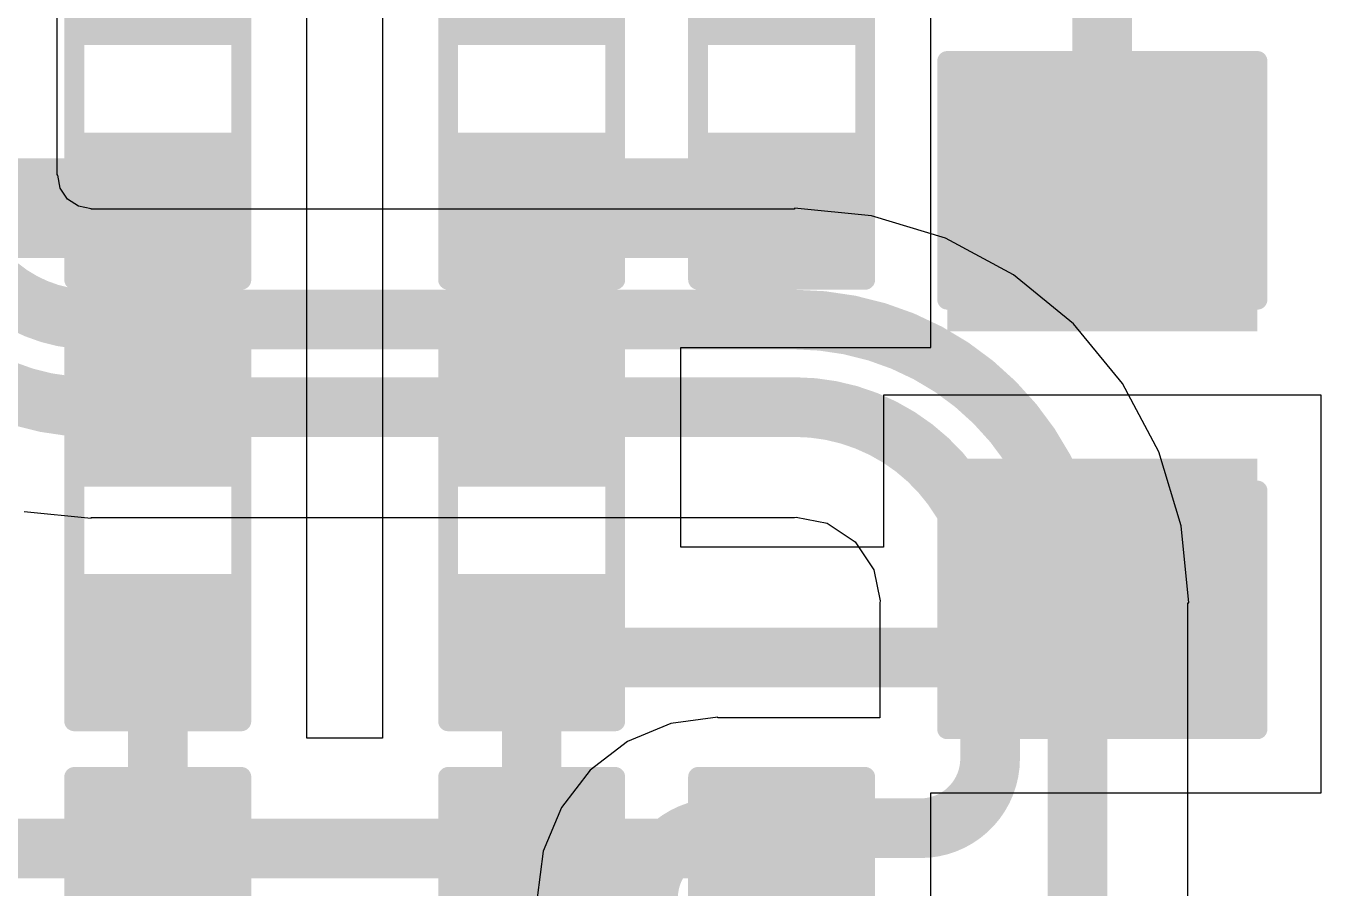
# Model space of a CAD drawing. Header units: inches. Extents: x 0 to 289, y 0 to 168.
# Drawn here: x 120.5 to 128.77, y 62.76 to 68.27 of the extents above; entities that cross this region are included whole.
import ezdxf

# ---------------------------------------------------------------- set-up
doc = ezdxf.new("R2010")
doc.units = ezdxf.units.IN
for name, color, linetype in [('Bottom Layer', 5, 'Continuous'), ('Bottom Overlay', 54, 'Continuous'), ('Bottom Paste', 16, 'Continuous'), ('Bottom Solder', 6, 'Continuous'), ('Top Layer', 1, 'Continuous')]:
    doc.layers.add(name, color=color, linetype=linetype)

# ---------------------------------------------------------------- blocks, each defined once
blk = doc.blocks.new('R___0603_B_3')
at = {"layer": 'Bottom Layer'}
for points in [[(-1.143, -0.4445), (-1.143, 0.4445), (-0.3809999999999999, 0.4445), (-0.3809999999999999, -0.4445)], [(0.3809999999999999, -0.4445), (0.3809999999999999, 0.4445), (1.143, 0.4445), (1.143, -0.4445)]]:
    blk.add_hatch(color=5, dxfattribs=at).paths.add_polyline_path(points)
at = {"layer": 'Bottom Paste'}
for points in [[(-1.143, -0.4445), (-1.143, 0.4445), (-0.3809999999999999, 0.4445), (-0.3809999999999999, -0.4445)], [(0.3809999999999999, -0.4445), (0.3809999999999999, 0.4445), (1.143, 0.4445), (1.143, -0.4445)]]:
    blk.add_hatch(color=16, dxfattribs=at).paths.add_polyline_path(points)
at = {"layer": 'Bottom Solder'}
for points in [[(-1.2446, -0.5460999999999999), (-1.2446, 0.5460999999999999), (-0.2794, 0.5460999999999999), (-0.2794, -0.5460999999999999)], [(0.2794, -0.5460999999999999), (0.2794, 0.5460999999999999), (1.2446, 0.5460999999999999), (1.2446, -0.5460999999999999)]]:
    blk.add_hatch(color=6, dxfattribs=at).paths.add_polyline_path(points)
at = {"layer": 'Bottom Overlay'}
for points in [[(-1.2192, 0.5334, 0.127, 0.127, 0), (-1.2192, -0.5334, 0.127, 0.127, 0)], [(-1.2192, 0.5334, 0.127, 0.127, 0), (1.2192, 0.5334, 0.127, 0.127, 0)], [(1.2192, 0.5334, 0.127, 0.127, 0), (1.2192, -0.5334, 0.127, 0.127, 0)], [(-1.2192, -0.5334, 0.127, 0.127, 0), (1.2192, -0.5334, 0.127, 0.127, 0)]]:
    blk.add_lwpolyline(points, format="xyseb", dxfattribs=at)
for points in [[(-1.25095, 0.5334, 0.0635, 0.0635, 1), (-1.18745, 0.5334, 0.0635, 0.0635, 1)], [(-1.25095, 0.5334, 0.0635, 0.0635, 1), (-1.18745, 0.5334, 0.0635, 0.0635, 1)], [(1.18745, 0.5334, 0.0635, 0.0635, 1), (1.25095, 0.5334, 0.0635, 0.0635, 1)], [(1.18745, 0.5334, 0.0635, 0.0635, 1), (1.25095, 0.5334, 0.0635, 0.0635, 1)], [(-1.25095, -0.5334, 0.0635, 0.0635, 1), (-1.18745, -0.5334, 0.0635, 0.0635, 1)], [(-1.25095, -0.5334, 0.0635, 0.0635, 1), (-1.18745, -0.5334, 0.0635, 0.0635, 1)], [(1.18745, -0.5334, 0.0635, 0.0635, 1), (1.25095, -0.5334, 0.0635, 0.0635, 1)], [(1.18745, -0.5334, 0.0635, 0.0635, 1), (1.25095, -0.5334, 0.0635, 0.0635, 1)]]:
    blk.add_lwpolyline(points, format="xyseb", close=True, dxfattribs=at)
blk = doc.blocks.new('R___0603_B_4')
at = {"layer": 'Bottom Layer'}
for points in [[(-1.143, -0.4445), (-1.143, 0.4445), (-0.3810000000000001, 0.4445), (-0.3809999999999999, -0.4445)], [(0.3810000000000001, -0.4445), (0.3809999999999999, 0.4445), (1.143, 0.4445), (1.143, -0.4445)]]:
    blk.add_hatch(color=5, dxfattribs=at).paths.add_polyline_path(points)
at = {"layer": 'Bottom Paste'}
for points in [[(-1.143, -0.4445), (-1.143, 0.4445), (-0.3810000000000001, 0.4445), (-0.3809999999999999, -0.4445)], [(0.3810000000000001, -0.4445), (0.3809999999999999, 0.4445), (1.143, 0.4445), (1.143, -0.4445)]]:
    blk.add_hatch(color=16, dxfattribs=at).paths.add_polyline_path(points)
at = {"layer": 'Bottom Solder'}
for points in [[(-1.2446, -0.5461), (-1.2446, 0.5460999999999999), (-0.2794, 0.5461), (-0.2793999999999999, -0.5460999999999999)], [(0.2794, -0.5461), (0.2793999999999999, 0.5460999999999999), (1.2446, 0.5461), (1.2446, -0.5460999999999999)]]:
    blk.add_hatch(color=6, dxfattribs=at).paths.add_polyline_path(points)
at = {"layer": 'Bottom Overlay'}
for points in [[(-1.2192, -0.5334, 0.127, 0.127, 0), (-1.2192, 0.5334, 0.127, 0.127, 0)], [(1.2192, 0.5334, 0.127, 0.127, 0), (-1.2192, 0.5334, 0.127, 0.127, 0)], [(1.2192, -0.5334, 0.127, 0.127, 0), (1.2192, 0.5334, 0.127, 0.127, 0)], [(1.2192, -0.5334, 0.127, 0.127, 0), (-1.2192, -0.5334, 0.127, 0.127, 0)]]:
    blk.add_lwpolyline(points, format="xyseb", dxfattribs=at)
for points in [[(-1.25095, 0.5334, 0.0635, 0.0635, 1), (-1.18745, 0.5334, 0.0635, 0.0635, 1)], [(-1.25095, 0.5334, 0.0635, 0.0635, 1), (-1.18745, 0.5334, 0.0635, 0.0635, 1)], [(1.18745, 0.5334, 0.0635, 0.0635, 1), (1.25095, 0.5334, 0.0635, 0.0635, 1)], [(1.18745, 0.5334, 0.0635, 0.0635, 1), (1.25095, 0.5334, 0.0635, 0.0635, 1)], [(-1.25095, -0.5334, 0.0635, 0.0635, 1), (-1.18745, -0.5334, 0.0635, 0.0635, 1)], [(-1.25095, -0.5334, 0.0635, 0.0635, 1), (-1.18745, -0.5334, 0.0635, 0.0635, 1)], [(1.18745, -0.5334, 0.0635, 0.0635, 1), (1.25095, -0.5334, 0.0635, 0.0635, 1)], [(1.18745, -0.5334, 0.0635, 0.0635, 1), (1.25095, -0.5334, 0.0635, 0.0635, 1)]]:
    blk.add_lwpolyline(points, format="xyseb", close=True, dxfattribs=at)
blk = doc.blocks.new('R___0603_B_8')
at = {"layer": 'Bottom Layer'}
for points in [[(-1.143, -0.4445), (-1.143, 0.4445), (-0.3810000000000001, 0.4445), (-0.3809999999999999, -0.4445)], [(0.3810000000000001, -0.4445), (0.3809999999999999, 0.4445), (1.143, 0.4445), (1.143, -0.4445)]]:
    blk.add_hatch(color=5, dxfattribs=at).paths.add_polyline_path(points)
at = {"layer": 'Bottom Paste'}
for points in [[(-1.143, -0.4445), (-1.143, 0.4445), (-0.3810000000000001, 0.4445), (-0.3809999999999999, -0.4445)], [(0.3810000000000001, -0.4445), (0.3809999999999999, 0.4445), (1.143, 0.4445), (1.143, -0.4445)]]:
    blk.add_hatch(color=16, dxfattribs=at).paths.add_polyline_path(points)
at = {"layer": 'Bottom Solder'}
for points in [[(-1.2446, -0.5461), (-1.2446, 0.5460999999999999), (-0.2794, 0.5461), (-0.2793999999999999, -0.5460999999999999)], [(0.2794, -0.5461), (0.2793999999999999, 0.5460999999999999), (1.2446, 0.5461), (1.2446, -0.5460999999999999)]]:
    blk.add_hatch(color=6, dxfattribs=at).paths.add_polyline_path(points)
at = {"layer": 'Bottom Overlay'}
for points in [[(-1.2192, -0.5334, 0.127, 0.127, 0), (-1.2192, 0.5334, 0.127, 0.127, 0)], [(1.2192, 0.5334, 0.127, 0.127, 0), (-1.2192, 0.5334, 0.127, 0.127, 0)], [(1.2192, -0.5334, 0.127, 0.127, 0), (1.2192, 0.5334, 0.127, 0.127, 0)], [(1.2192, -0.5334, 0.127, 0.127, 0), (-1.2192, -0.5334, 0.127, 0.127, 0)]]:
    blk.add_lwpolyline(points, format="xyseb", dxfattribs=at)
for points in [[(-1.25095, 0.5334, 0.0635, 0.0635, 1), (-1.18745, 0.5334, 0.0635, 0.0635, 1)], [(-1.25095, 0.5334, 0.0635, 0.0635, 1), (-1.18745, 0.5334, 0.0635, 0.0635, 1)], [(1.18745, 0.5334, 0.0635, 0.0635, 1), (1.25095, 0.5334, 0.0635, 0.0635, 1)], [(1.18745, 0.5334, 0.0635, 0.0635, 1), (1.25095, 0.5334, 0.0635, 0.0635, 1)], [(-1.25095, -0.5334, 0.0635, 0.0635, 1), (-1.18745, -0.5334, 0.0635, 0.0635, 1)], [(-1.25095, -0.5334, 0.0635, 0.0635, 1), (-1.18745, -0.5334, 0.0635, 0.0635, 1)], [(1.18745, -0.5334, 0.0635, 0.0635, 1), (1.25095, -0.5334, 0.0635, 0.0635, 1)], [(1.18745, -0.5334, 0.0635, 0.0635, 1), (1.25095, -0.5334, 0.0635, 0.0635, 1)]]:
    blk.add_lwpolyline(points, format="xyseb", close=True, dxfattribs=at)
blk = doc.blocks.new('R___0603_B_9')
at = {"layer": 'Bottom Layer'}
for points in [[(-1.143, -0.4445), (-1.143, 0.4445), (-0.3810000000000001, 0.4445), (-0.3809999999999999, -0.4445)], [(0.3810000000000001, -0.4445), (0.3809999999999999, 0.4445), (1.143, 0.4445), (1.143, -0.4445)]]:
    blk.add_hatch(color=5, dxfattribs=at).paths.add_polyline_path(points)
at = {"layer": 'Bottom Paste'}
for points in [[(-1.143, -0.4445), (-1.143, 0.4445), (-0.3810000000000001, 0.4445), (-0.3809999999999999, -0.4445)], [(0.3810000000000001, -0.4445), (0.3809999999999999, 0.4445), (1.143, 0.4445), (1.143, -0.4445)]]:
    blk.add_hatch(color=16, dxfattribs=at).paths.add_polyline_path(points)
at = {"layer": 'Bottom Solder'}
for points in [[(-1.2446, -0.5461), (-1.2446, 0.5460999999999999), (-0.2794, 0.5461), (-0.2793999999999999, -0.5460999999999999)], [(0.2794, -0.5461), (0.2793999999999999, 0.5460999999999999), (1.2446, 0.5461), (1.2446, -0.5460999999999999)]]:
    blk.add_hatch(color=6, dxfattribs=at).paths.add_polyline_path(points)
at = {"layer": 'Bottom Overlay'}
for points in [[(-1.2192, -0.5334, 0.127, 0.127, 0), (-1.2192, 0.5334, 0.127, 0.127, 0)], [(1.2192, 0.5334, 0.127, 0.127, 0), (-1.2192, 0.5334, 0.127, 0.127, 0)], [(1.2192, -0.5334, 0.127, 0.127, 0), (1.2192, 0.5334, 0.127, 0.127, 0)], [(1.2192, -0.5334, 0.127, 0.127, 0), (-1.2192, -0.5334, 0.127, 0.127, 0)]]:
    blk.add_lwpolyline(points, format="xyseb", dxfattribs=at)
for points in [[(-1.25095, 0.5334, 0.0635, 0.0635, 1), (-1.18745, 0.5334, 0.0635, 0.0635, 1)], [(-1.25095, 0.5334, 0.0635, 0.0635, 1), (-1.18745, 0.5334, 0.0635, 0.0635, 1)], [(1.18745, 0.5334, 0.0635, 0.0635, 1), (1.25095, 0.5334, 0.0635, 0.0635, 1)], [(1.18745, 0.5334, 0.0635, 0.0635, 1), (1.25095, 0.5334, 0.0635, 0.0635, 1)], [(-1.25095, -0.5334, 0.0635, 0.0635, 1), (-1.18745, -0.5334, 0.0635, 0.0635, 1)], [(-1.25095, -0.5334, 0.0635, 0.0635, 1), (-1.18745, -0.5334, 0.0635, 0.0635, 1)], [(1.18745, -0.5334, 0.0635, 0.0635, 1), (1.25095, -0.5334, 0.0635, 0.0635, 1)], [(1.18745, -0.5334, 0.0635, 0.0635, 1), (1.25095, -0.5334, 0.0635, 0.0635, 1)]]:
    blk.add_lwpolyline(points, format="xyseb", close=True, dxfattribs=at)
blk = doc.blocks.new('R___0603_B_11')
at = {"layer": 'Bottom Layer'}
for points in [[(-1.143, -0.4445), (-1.143, 0.4445), (-0.3810000000000001, 0.4445), (-0.3809999999999999, -0.4445)], [(0.3810000000000001, -0.4445), (0.3809999999999999, 0.4445), (1.143, 0.4445), (1.143, -0.4445)]]:
    blk.add_hatch(color=5, dxfattribs=at).paths.add_polyline_path(points)
at = {"layer": 'Bottom Paste'}
for points in [[(-1.143, -0.4445), (-1.143, 0.4445), (-0.3810000000000001, 0.4445), (-0.3809999999999999, -0.4445)], [(0.3810000000000001, -0.4445), (0.3809999999999999, 0.4445), (1.143, 0.4445), (1.143, -0.4445)]]:
    blk.add_hatch(color=16, dxfattribs=at).paths.add_polyline_path(points)
at = {"layer": 'Bottom Solder'}
for points in [[(-1.2446, -0.5461), (-1.2446, 0.5460999999999999), (-0.2794, 0.5461), (-0.2793999999999999, -0.5460999999999999)], [(0.2794, -0.5461), (0.2793999999999999, 0.5460999999999999), (1.2446, 0.5461), (1.2446, -0.5460999999999999)]]:
    blk.add_hatch(color=6, dxfattribs=at).paths.add_polyline_path(points)
at = {"layer": 'Bottom Overlay'}
for points in [[(-1.2192, -0.5334, 0.127, 0.127, 0), (-1.2192, 0.5334, 0.127, 0.127, 0)], [(1.2192, 0.5334, 0.127, 0.127, 0), (-1.2192, 0.5334, 0.127, 0.127, 0)], [(1.2192, -0.5334, 0.127, 0.127, 0), (1.2192, 0.5334, 0.127, 0.127, 0)], [(1.2192, -0.5334, 0.127, 0.127, 0), (-1.2192, -0.5334, 0.127, 0.127, 0)]]:
    blk.add_lwpolyline(points, format="xyseb", dxfattribs=at)
for points in [[(-1.25095, 0.5334, 0.0635, 0.0635, 1), (-1.18745, 0.5334, 0.0635, 0.0635, 1)], [(-1.25095, 0.5334, 0.0635, 0.0635, 1), (-1.18745, 0.5334, 0.0635, 0.0635, 1)], [(1.18745, 0.5334, 0.0635, 0.0635, 1), (1.25095, 0.5334, 0.0635, 0.0635, 1)], [(1.18745, 0.5334, 0.0635, 0.0635, 1), (1.25095, 0.5334, 0.0635, 0.0635, 1)], [(-1.25095, -0.5334, 0.0635, 0.0635, 1), (-1.18745, -0.5334, 0.0635, 0.0635, 1)], [(-1.25095, -0.5334, 0.0635, 0.0635, 1), (-1.18745, -0.5334, 0.0635, 0.0635, 1)], [(1.18745, -0.5334, 0.0635, 0.0635, 1), (1.25095, -0.5334, 0.0635, 0.0635, 1)], [(1.18745, -0.5334, 0.0635, 0.0635, 1), (1.25095, -0.5334, 0.0635, 0.0635, 1)]]:
    blk.add_lwpolyline(points, format="xyseb", close=True, dxfattribs=at)
blk = doc.blocks.new('R___0603_B_13')
at = {"layer": 'Bottom Layer'}
for points in [[(-1.143, -0.4445), (-1.143, 0.4445), (-0.3810000000000001, 0.4445), (-0.3809999999999999, -0.4445)], [(0.3810000000000001, -0.4445), (0.3809999999999999, 0.4445), (1.143, 0.4445), (1.143, -0.4445)]]:
    blk.add_hatch(color=5, dxfattribs=at).paths.add_polyline_path(points)
at = {"layer": 'Bottom Paste'}
for points in [[(-1.143, -0.4445), (-1.143, 0.4445), (-0.3810000000000001, 0.4445), (-0.3809999999999999, -0.4445)], [(0.3810000000000001, -0.4445), (0.3809999999999999, 0.4445), (1.143, 0.4445), (1.143, -0.4445)]]:
    blk.add_hatch(color=16, dxfattribs=at).paths.add_polyline_path(points)
at = {"layer": 'Bottom Solder'}
for points in [[(-1.2446, -0.5461), (-1.2446, 0.5460999999999999), (-0.2794, 0.5461), (-0.2793999999999999, -0.5460999999999999)], [(0.2794, -0.5461), (0.2793999999999999, 0.5460999999999999), (1.2446, 0.5461), (1.2446, -0.5460999999999999)]]:
    blk.add_hatch(color=6, dxfattribs=at).paths.add_polyline_path(points)
at = {"layer": 'Bottom Overlay'}
for points in [[(-1.2192, -0.5334, 0.127, 0.127, 0), (-1.2192, 0.5334, 0.127, 0.127, 0)], [(1.2192, 0.5334, 0.127, 0.127, 0), (-1.2192, 0.5334, 0.127, 0.127, 0)], [(1.2192, -0.5334, 0.127, 0.127, 0), (1.2192, 0.5334, 0.127, 0.127, 0)], [(1.2192, -0.5334, 0.127, 0.127, 0), (-1.2192, -0.5334, 0.127, 0.127, 0)]]:
    blk.add_lwpolyline(points, format="xyseb", dxfattribs=at)
for points in [[(-1.25095, 0.5334, 0.0635, 0.0635, 1), (-1.18745, 0.5334, 0.0635, 0.0635, 1)], [(-1.25095, 0.5334, 0.0635, 0.0635, 1), (-1.18745, 0.5334, 0.0635, 0.0635, 1)], [(1.18745, 0.5334, 0.0635, 0.0635, 1), (1.25095, 0.5334, 0.0635, 0.0635, 1)], [(1.18745, 0.5334, 0.0635, 0.0635, 1), (1.25095, 0.5334, 0.0635, 0.0635, 1)], [(-1.25095, -0.5334, 0.0635, 0.0635, 1), (-1.18745, -0.5334, 0.0635, 0.0635, 1)], [(-1.25095, -0.5334, 0.0635, 0.0635, 1), (-1.18745, -0.5334, 0.0635, 0.0635, 1)], [(1.18745, -0.5334, 0.0635, 0.0635, 1), (1.25095, -0.5334, 0.0635, 0.0635, 1)], [(1.18745, -0.5334, 0.0635, 0.0635, 1), (1.25095, -0.5334, 0.0635, 0.0635, 1)]]:
    blk.add_lwpolyline(points, format="xyseb", close=True, dxfattribs=at)
blk = doc.blocks.new('R___0603_B_14')
at = {"layer": 'Bottom Layer'}
for points in [[(-1.143, -0.4445), (-1.143, 0.4445), (-0.3810000000000001, 0.4445), (-0.3809999999999999, -0.4445)], [(0.3810000000000001, -0.4445), (0.3809999999999999, 0.4445), (1.143, 0.4445), (1.143, -0.4445)]]:
    blk.add_hatch(color=5, dxfattribs=at).paths.add_polyline_path(points)
at = {"layer": 'Bottom Paste'}
for points in [[(-1.143, -0.4445), (-1.143, 0.4445), (-0.3810000000000001, 0.4445), (-0.3809999999999999, -0.4445)], [(0.3810000000000001, -0.4445), (0.3809999999999999, 0.4445), (1.143, 0.4445), (1.143, -0.4445)]]:
    blk.add_hatch(color=16, dxfattribs=at).paths.add_polyline_path(points)
at = {"layer": 'Bottom Solder'}
for points in [[(-1.2446, -0.5461), (-1.2446, 0.5460999999999999), (-0.2794, 0.5461), (-0.2793999999999999, -0.5460999999999999)], [(0.2794, -0.5461), (0.2793999999999999, 0.5460999999999999), (1.2446, 0.5461), (1.2446, -0.5460999999999999)]]:
    blk.add_hatch(color=6, dxfattribs=at).paths.add_polyline_path(points)
at = {"layer": 'Bottom Overlay'}
for points in [[(-1.2192, -0.5334, 0.127, 0.127, 0), (-1.2192, 0.5334, 0.127, 0.127, 0)], [(1.2192, 0.5334, 0.127, 0.127, 0), (-1.2192, 0.5334, 0.127, 0.127, 0)], [(1.2192, -0.5334, 0.127, 0.127, 0), (1.2192, 0.5334, 0.127, 0.127, 0)], [(1.2192, -0.5334, 0.127, 0.127, 0), (-1.2192, -0.5334, 0.127, 0.127, 0)]]:
    blk.add_lwpolyline(points, format="xyseb", dxfattribs=at)
for points in [[(-1.25095, 0.5334, 0.0635, 0.0635, 1), (-1.18745, 0.5334, 0.0635, 0.0635, 1)], [(-1.25095, 0.5334, 0.0635, 0.0635, 1), (-1.18745, 0.5334, 0.0635, 0.0635, 1)], [(1.18745, 0.5334, 0.0635, 0.0635, 1), (1.25095, 0.5334, 0.0635, 0.0635, 1)], [(1.18745, 0.5334, 0.0635, 0.0635, 1), (1.25095, 0.5334, 0.0635, 0.0635, 1)], [(-1.25095, -0.5334, 0.0635, 0.0635, 1), (-1.18745, -0.5334, 0.0635, 0.0635, 1)], [(-1.25095, -0.5334, 0.0635, 0.0635, 1), (-1.18745, -0.5334, 0.0635, 0.0635, 1)], [(1.18745, -0.5334, 0.0635, 0.0635, 1), (1.25095, -0.5334, 0.0635, 0.0635, 1)], [(1.18745, -0.5334, 0.0635, 0.0635, 1), (1.25095, -0.5334, 0.0635, 0.0635, 1)]]:
    blk.add_lwpolyline(points, format="xyseb", close=True, dxfattribs=at)
blk = doc.blocks.new('R___0603_B_17')
at = {"layer": 'Bottom Layer'}
for points in [[(-1.143, -0.4445), (-1.143, 0.4445), (-0.3810000000000001, 0.4445), (-0.3809999999999999, -0.4445)], [(0.3810000000000001, -0.4445), (0.3809999999999999, 0.4445), (1.143, 0.4445), (1.143, -0.4445)]]:
    blk.add_hatch(color=5, dxfattribs=at).paths.add_polyline_path(points)
at = {"layer": 'Bottom Paste'}
for points in [[(-1.143, -0.4445), (-1.143, 0.4445), (-0.3810000000000001, 0.4445), (-0.3809999999999999, -0.4445)], [(0.3810000000000001, -0.4445), (0.3809999999999999, 0.4445), (1.143, 0.4445), (1.143, -0.4445)]]:
    blk.add_hatch(color=16, dxfattribs=at).paths.add_polyline_path(points)
at = {"layer": 'Bottom Solder'}
for points in [[(-1.2446, -0.5461), (-1.2446, 0.5460999999999999), (-0.2794, 0.5461), (-0.2793999999999999, -0.5460999999999999)], [(0.2794, -0.5461), (0.2793999999999999, 0.5460999999999999), (1.2446, 0.5461), (1.2446, -0.5460999999999999)]]:
    blk.add_hatch(color=6, dxfattribs=at).paths.add_polyline_path(points)
at = {"layer": 'Bottom Overlay'}
for points in [[(-1.2192, -0.5334, 0.127, 0.127, 0), (-1.2192, 0.5334, 0.127, 0.127, 0)], [(1.2192, 0.5334, 0.127, 0.127, 0), (-1.2192, 0.5334, 0.127, 0.127, 0)], [(1.2192, -0.5334, 0.127, 0.127, 0), (1.2192, 0.5334, 0.127, 0.127, 0)], [(1.2192, -0.5334, 0.127, 0.127, 0), (-1.2192, -0.5334, 0.127, 0.127, 0)]]:
    blk.add_lwpolyline(points, format="xyseb", dxfattribs=at)
for points in [[(-1.25095, 0.5334, 0.0635, 0.0635, 1), (-1.18745, 0.5334, 0.0635, 0.0635, 1)], [(-1.25095, 0.5334, 0.0635, 0.0635, 1), (-1.18745, 0.5334, 0.0635, 0.0635, 1)], [(1.18745, 0.5334, 0.0635, 0.0635, 1), (1.25095, 0.5334, 0.0635, 0.0635, 1)], [(1.18745, 0.5334, 0.0635, 0.0635, 1), (1.25095, 0.5334, 0.0635, 0.0635, 1)], [(-1.25095, -0.5334, 0.0635, 0.0635, 1), (-1.18745, -0.5334, 0.0635, 0.0635, 1)], [(-1.25095, -0.5334, 0.0635, 0.0635, 1), (-1.18745, -0.5334, 0.0635, 0.0635, 1)], [(1.18745, -0.5334, 0.0635, 0.0635, 1), (1.25095, -0.5334, 0.0635, 0.0635, 1)], [(1.18745, -0.5334, 0.0635, 0.0635, 1), (1.25095, -0.5334, 0.0635, 0.0635, 1)]]:
    blk.add_lwpolyline(points, format="xyseb", close=True, dxfattribs=at)
blk = doc.blocks.new('C___1206_B_32')
at = {"layer": 'Bottom Layer'}
for points in [[(-2.03199746, 0.889), (-0.50799746, 0.889), (-0.50799746, -0.889), (-2.03199746, -0.889)], [(0.50799746, 0.889), (2.03199746, 0.889), (2.03199746, -0.889), (0.50799746, -0.889)]]:
    blk.add_hatch(color=5, dxfattribs=at).paths.add_polyline_path(points)
at = {"layer": 'Bottom Paste'}
for points in [[(-2.03199746, 0.889), (-0.50799746, 0.889), (-0.50799746, -0.889), (-2.03199746, -0.889)], [(0.50799746, 0.889), (2.03199746, 0.889), (2.03199746, -0.889), (0.50799746, -0.889)]]:
    blk.add_hatch(color=16, dxfattribs=at).paths.add_polyline_path(points)
at = {"layer": 'Bottom Solder'}
for points in [[(-2.13359746, 0.9905999999999999), (-0.40639746, 0.9905999999999999), (-0.40639746, -0.9905999999999999), (-2.13359746, -0.9905999999999999)], [(0.40639746, 0.9905999999999999), (2.13359746, 0.9905999999999999), (2.13359746, -0.9905999999999999), (0.40639746, -0.9905999999999999)]]:
    blk.add_hatch(color=6, dxfattribs=at).paths.add_polyline_path(points)
at = {"layer": 'Bottom Overlay'}
for points in [[(-0.6096, 0.9905999999999999, 0.127, 0.127, 0), (-2.1336, 0.9905999999999999, 0.127, 0.127, 0)], [(-2.1336, -0.9905999999999999, 0.127, 0.127, 0), (-2.1336, 0.9905999999999999, 0.127, 0.127, 0)], [(2.1336, 0.9905999999999999, 0.127, 0.127, 0), (0.6096, 0.9905999999999999, 0.127, 0.127, 0)], [(2.1336, -0.9905999999999999, 0.127, 0.127, 0), (2.1336, 0.9905999999999999, 0.127, 0.127, 0)], [(-0.6096, -0.9905999999999999, 0.127, 0.127, 0), (-2.1336, -0.9905999999999999, 0.127, 0.127, 0)], [(2.1336, -0.9905999999999999, 0.127, 0.127, 0), (0.6096, -0.9905999999999999, 0.127, 0.127, 0)]]:
    blk.add_lwpolyline(points, format="xyseb", dxfattribs=at)
for points in [[(-2.16535, 0.9905999999999999, 0.0635, 0.0635, 1), (-2.10185, 0.9905999999999999, 0.0635, 0.0635, 1)], [(-2.16535, 0.9905999999999999, 0.0635, 0.0635, 1), (-2.10185, 0.9905999999999999, 0.0635, 0.0635, 1)], [(-0.64135, 0.9905999999999999, 0.0635, 0.0635, 1), (-0.57785, 0.9905999999999999, 0.0635, 0.0635, 1)], [(0.57785, 0.9905999999999999, 0.0635, 0.0635, 1), (0.64135, 0.9905999999999999, 0.0635, 0.0635, 1)], [(2.10185, 0.9905999999999999, 0.0635, 0.0635, 1), (2.16535, 0.9905999999999999, 0.0635, 0.0635, 1)], [(2.10185, 0.9905999999999999, 0.0635, 0.0635, 1), (2.16535, 0.9905999999999999, 0.0635, 0.0635, 1)], [(-2.16535, -0.9905999999999999, 0.0635, 0.0635, 1), (-2.10185, -0.9905999999999999, 0.0635, 0.0635, 1)], [(-2.16535, -0.9905999999999999, 0.0635, 0.0635, 1), (-2.10185, -0.9905999999999999, 0.0635, 0.0635, 1)], [(-0.64135, -0.9905999999999999, 0.0635, 0.0635, 1), (-0.57785, -0.9905999999999999, 0.0635, 0.0635, 1)], [(0.57785, -0.9905999999999999, 0.0635, 0.0635, 1), (0.64135, -0.9905999999999999, 0.0635, 0.0635, 1)], [(2.10185, -0.9905999999999999, 0.0635, 0.0635, 1), (2.16535, -0.9905999999999999, 0.0635, 0.0635, 1)], [(2.10185, -0.9905999999999999, 0.0635, 0.0635, 1), (2.16535, -0.9905999999999999, 0.0635, 0.0635, 1)]]:
    blk.add_lwpolyline(points, format="xyseb", close=True, dxfattribs=at)

msp = doc.modelspace()

# ---------------------------------------------------------------- linework, layer by layer
at = {"layer": 'Bottom Layer'}
for p, q in [((122.29370004, 67.7418), (122.29370004, 69.51979492)), ((122.77630004, 69.51979492), (122.77630004, 67.7418)), ((126.27749954, 67.7418), (126.27749954, 69.5198)), ((122.29370004, 66.2178), (122.29370004, 67.7418)), ((122.77630004, 67.7418), (122.77630004, 66.2178)), ((126.27749954, 66.2178), (126.27749954, 67.7418)), ((122.29370004, 64.9224), (122.29370004, 66.2178)), ((122.77630004, 66.2178), (122.77630004, 64.9224)), ((124.68130004, 64.94112742), (124.68130004, 66.2178)), ((124.68130004, 66.2178), (126.27749954, 66.2178)), ((128.76997868, 65.91300254), (125.97597868, 65.91300254)), ((125.97597868, 65.91300254), (125.97597868, 64.94112742)), ((128.76997868, 63.37300253999999), (128.76997868, 65.91300254)), ((125.97597868, 64.94112742), (124.68130004, 64.94112742)), ((122.29370004, 63.72192741999999), (122.29370004, 64.9224)), ((122.77630004, 64.9224), (122.77630004, 63.72192741999999)), ((122.77630004, 63.72192741999999), (122.29370004, 63.72192741999999)), ((126.27749954, 62.1284), (126.27749954, 63.37300253999999)), ((126.27749954, 63.37300253999999), (128.76997868, 63.37300253999999))]:
    msp.add_line(p, q, dxfattribs=at)
for points in [[(127.37297868, 67.18299746, 0.3809999999999999, 0.3809999999999999, 0), (127.37297868, 72.74159949999999, 0.3809999999999999, 0.3809999999999999, 0)], [(119.99500004, 67.10679999999999, 0.635, 0.635, 0), (121.34120004, 67.10679999999999, 0.635, 0.635, 0)], [(121.34120004, 65.7606, 0.635, 0.635, 0), (121.34120004, 67.10679999999999, 0.635, 0.635, 0)], [(123.72880004, 65.8114, 0.635, 0.635, 0), (123.72880004, 67.10679999999999, 0.635, 0.635, 0)], [(123.72880004, 67.10679999999999, 0.635, 0.635, 0), (125.32499954, 67.10679999999999, 0.635, 0.635, 0)], [(126.87297968, 64.64300254, 0.3809999999999999, 0.3809999999999999, -0.4142135623730951), (126.46657714, 64.2366, 0.3809999999999999, 0.3809999999999999, 0)], [(121.34120004, 63.01739999999999, 0.3809999999999999, 0.3809999999999999, 0), (121.34120004, 64.2366, 0.3809999999999999, 0.3809999999999999, 0)], [(123.72880004, 63.01739999999999, 0.3809999999999999, 0.3809999999999999, 0), (123.72880004, 64.2366, 0.3809999999999999, 0.3809999999999999, 0)], [(123.72880004, 64.2366, 0.3809999999999999, 0.3809999999999999, 0), (126.46657714, 64.2366, 0.3809999999999999, 0.3809999999999999, 0)], [(119.99500004, 63.01739999999999, 0.3809999999999999, 0.3809999999999999, 0), (121.34120004, 63.01739999999999, 0.3809999999999999, 0.3809999999999999, 0)], [(121.34120004, 63.01739999999999, 0.3809999999999999, 0.3809999999999999, 0), (123.72880004, 63.01739999999999, 0.3809999999999999, 0.3809999999999999, 0)], [(123.72880004, 63.01739999999999, 0.3809999999999999, 0.3809999999999999, 0), (125.07500004, 63.01739999999999, 0.3809999999999999, 0.3809999999999999, 0)]]:
    msp.add_lwpolyline(points, format="xyseb", dxfattribs=at)
for points in [[(121.18245004, 67.10679999999999, 0.3175, 0.3175, 1), (121.49995004, 67.10679999999999, 0.3175, 0.3175, 1)], [(121.18245004, 67.10679999999999, 0.3175, 0.3175, 1), (121.49995004, 67.10679999999999, 0.3175, 0.3175, 1)], [(123.57005004, 67.10679999999999, 0.3175, 0.3175, 1), (123.88755004, 67.10679999999999, 0.3175, 0.3175, 1)], [(123.57005004, 67.10679999999999, 0.3175, 0.3175, 1), (123.88755004, 67.10679999999999, 0.3175, 0.3175, 1)], [(125.16624954, 67.10679999999999, 0.3175, 0.3175, 1), (125.48374954, 67.10679999999999, 0.3175, 0.3175, 1)], [(127.27772868, 67.18299746, 0.1905, 0.1905, 1), (127.46822868, 67.18299746, 0.1905, 0.1905, 1)], [(123.57005004, 65.8114, 0.3175, 0.3175, 1), (123.88755004, 65.8114, 0.3175, 0.3175, 1)], [(121.18245004, 65.7606, 0.3175, 0.3175, 1), (121.49995004, 65.7606, 0.3175, 0.3175, 1)], [(126.77772968, 64.64300254, 0.1905, 0.1905, 1), (126.96822968, 64.64300254, 0.1905, 0.1905, 1)], [(121.24595004, 64.2366, 0.1905, 0.1905, 1), (121.43645004, 64.2366, 0.1905, 0.1905, 1)], [(123.63355004, 64.2366, 0.1905, 0.1905, 1), (123.82405004, 64.2366, 0.1905, 0.1905, 1)], [(123.63355004, 64.2366, 0.1905, 0.1905, 1), (123.82405004, 64.2366, 0.1905, 0.1905, 1)], [(126.37132714, 64.2366, 0.1905, 0.1905, 1), (126.56182714, 64.2366, 0.1905, 0.1905, 1)], [(126.37132714, 64.2366, 0.1905, 0.1905, 1), (126.56182714, 64.2366, 0.1905, 0.1905, 1)], [(121.24595004, 63.01739999999999, 0.1905, 0.1905, 1), (121.43645004, 63.01739999999999, 0.1905, 0.1905, 1)], [(121.24595004, 63.01739999999999, 0.1905, 0.1905, 1), (121.43645004, 63.01739999999999, 0.1905, 0.1905, 1)], [(121.24595004, 63.01739999999999, 0.1905, 0.1905, 1), (121.43645004, 63.01739999999999, 0.1905, 0.1905, 1)], [(123.63355004, 63.01739999999999, 0.1905, 0.1905, 1), (123.82405004, 63.01739999999999, 0.1905, 0.1905, 1)], [(123.63355004, 63.01739999999999, 0.1905, 0.1905, 1), (123.82405004, 63.01739999999999, 0.1905, 0.1905, 1)], [(123.63355004, 63.01739999999999, 0.1905, 0.1905, 1), (123.82405004, 63.01739999999999, 0.1905, 0.1905, 1)], [(124.97975004, 63.01739999999999, 0.1905, 0.1905, 1), (125.17025004, 63.01739999999999, 0.1905, 0.1905, 1)]]:
    msp.add_lwpolyline(points, format="xyseb", close=True, dxfattribs=at)
at = {"layer": 'Top Layer'}
for p, q in [((120.69952746, 67.31662431999999), (120.69952746, 69.00530014)), ((120.70209032, 67.31662431999999), (120.69952746, 67.31662431999999)), ((120.71837426, 67.23475504), (120.70209032, 67.31662431999999)), ((120.76474958, 67.16534954), (120.71837426, 67.23475504)), ((120.83415508, 67.11897422), (120.76474958, 67.16534954)), ((120.91602436, 67.10269027999999), (120.83415508, 67.11897422)), ((120.91602436, 67.10012741999999), (120.91602436, 67.10269027999999)), ((125.40638368, 67.10012741999999), (120.91602436, 67.10012741999999)), ((125.89789908, 67.05782117999999), (125.40638368, 67.10623104)), ((125.40638368, 67.10623104), (125.40638368, 67.10012741999999)), ((126.37052704, 66.91445088), (125.89789908, 67.05782117999999)), ((126.80610402, 66.68162939999999), (126.37052704, 66.91445088)), ((127.18789142, 66.36830769999999), (126.80610402, 66.68162939999999)), ((127.50121312, 65.9865203), (127.18789142, 66.36830769999999)), ((127.7340346, 65.55094331999999), (127.50121312, 65.9865203)), ((127.8774049, 65.07831535999999), (127.7340346, 65.55094331999999)), ((120.48899702, 65.16981632), (120.91602436, 65.127759)), ((120.91602436, 65.127759), (120.91602436, 65.13227257999999)), ((120.91602436, 65.13227257999999), (125.40638368, 65.13227257999999)), ((125.40638368, 65.13227257999999), (125.41813372, 65.13381944)), ((125.41813372, 65.13381944), (125.6166144, 65.09434021999999)), ((125.6166144, 65.09434021999999), (125.79483604, 64.97525232)), ((127.92581476, 64.58679996), (127.8774049, 65.07831535999999)), ((125.79483604, 64.97525232), (125.91392394, 64.79703067999999)), ((125.91392394, 64.79703067999999), (125.95340316, 64.59855)), ((125.95340316, 64.59855), (125.9518563, 64.58679996)), ((125.9518563, 64.58679996), (125.9518563, 63.85173157999999)), ((127.91971114, 59.5867998), (127.91971114, 64.58679996)), ((127.91971114, 64.58679996), (127.92581476, 64.58679996)), ((124.91668692, 63.85556698), (124.61830296, 63.81628334)), ((124.91668692, 63.85173157999999), (124.91668692, 63.85556698)), ((125.9518563, 63.85173157999999), (124.91668692, 63.85173157999999)), ((124.61830296, 63.81628334), (124.34025424, 63.70111212)), ((124.34025424, 63.70111212), (124.10148916, 63.51790191999999)), ((124.10148916, 63.51790191999999), (123.91827896, 63.27913683999999)), ((123.91827896, 63.27913683999999), (123.80310774, 63.00108812)), ((123.80310774, 63.00108812), (123.7638241, 62.70270416))]:
    msp.add_line(p, q, dxfattribs=at)
for points in [[(120.91602436, 65.8368, 0.3809999999999999, 0.3809999999999999, -0.4142135623730951), (119.43620004, 67.31662431999999, 0.3809999999999999, 0.3809999999999999, 0)], [(120.91602436, 66.39559999999999, 0.3809999999999999, 0.3809999999999999, -0.4142135623730951), (119.99500004, 67.31662431999999, 0.3809999999999999, 0.3809999999999999, 0)], [(120.91602436, 66.39559999999999, 0.3809999999999999, 0.3809999999999999, 0), (125.40638368, 66.39559999999999, 0.3809999999999999, 0.3809999999999999, 0)], [(125.40638368, 66.39559999999999, 0.3809999999999999, 0.3809999999999999, -0.4142135623730951), (127.21518372, 64.58679996, 0.3809999999999999, 0.3809999999999999, 0)], [(120.91602436, 65.8368, 0.3809999999999999, 0.3809999999999999, 0), (125.40638368, 65.8368, 0.3809999999999999, 0.3809999999999999, 0)], [(125.40638368, 65.8368, 0.3809999999999999, 0.3809999999999999, -0.3945540864097192), (126.65352876, 64.67121686, 0.3809999999999999, 0.3809999999999999, 0)], [(126.65352876, 64.67121686, 0.3809999999999999, 0.3809999999999999, -0.0168978639156919), (126.65638372, 64.58679996, 0.3809999999999999, 0.3809999999999999, 0)], [(126.65638372, 63.59170415999999, 0.3809999999999999, 0.3809999999999999, 0), (126.65638372, 64.58679996, 0.3809999999999999, 0.3809999999999999, 0)], [(127.21518372, 59.5867998, 0.3809999999999999, 0.3809999999999999, 0), (127.21518372, 64.58679996, 0.3809999999999999, 0.3809999999999999, 0)], [(126.65638372, 63.59170415999999, 0.3809999999999999, 0.3809999999999999, -0.4142135623730951), (126.21188372, 63.14720415999999, 0.3809999999999999, 0.3809999999999999, 0)], [(124.91668692, 62.25820416, 0.3809999999999999, 0.3809999999999999, -0.9999999999999999), (124.91668692, 63.14720415999999, 0.3809999999999999, 0.3809999999999999, 0)], [(124.91668692, 63.14720415999999, 0.3809999999999999, 0.3809999999999999, 0), (126.21188372, 63.14720415999999, 0.3809999999999999, 0.3809999999999999, 0)]]:
    msp.add_lwpolyline(points, format="xyseb", dxfattribs=at)
for points in [[(120.82077436, 66.39559999999999, 0.1905, 0.1905, 1), (121.01127436, 66.39559999999999, 0.1905, 0.1905, 1)], [(120.82077436, 66.39559999999999, 0.1905, 0.1905, 1), (121.01127436, 66.39559999999999, 0.1905, 0.1905, 1)], [(125.31113368, 66.39559999999999, 0.1905, 0.1905, 1), (125.50163368, 66.39559999999999, 0.1905, 0.1905, 1)], [(125.31113368, 66.39559999999999, 0.1905, 0.1905, 1), (125.50163368, 66.39559999999999, 0.1905, 0.1905, 1)], [(120.82077436, 65.8368, 0.1905, 0.1905, 1), (121.01127436, 65.8368, 0.1905, 0.1905, 1)], [(120.82077436, 65.8368, 0.1905, 0.1905, 1), (121.01127436, 65.8368, 0.1905, 0.1905, 1)], [(125.31113368, 65.8368, 0.1905, 0.1905, 1), (125.50163368, 65.8368, 0.1905, 0.1905, 1)], [(125.31113368, 65.8368, 0.1905, 0.1905, 1), (125.50163368, 65.8368, 0.1905, 0.1905, 1)], [(126.55827876, 64.67121686, 0.1905, 0.1905, 1), (126.74877876, 64.67121686, 0.1905, 0.1905, 1)], [(126.55827876, 64.67121686, 0.1905, 0.1905, 1), (126.74877876, 64.67121686, 0.1905, 0.1905, 1)], [(126.56113372, 64.58679996, 0.1905, 0.1905, 1), (126.75163372, 64.58679996, 0.1905, 0.1905, 1)], [(126.56113372, 64.58679996, 0.1905, 0.1905, 1), (126.75163372, 64.58679996, 0.1905, 0.1905, 1)], [(127.11993372, 64.58679996, 0.1905, 0.1905, 1), (127.31043372, 64.58679996, 0.1905, 0.1905, 1)], [(127.11993372, 64.58679996, 0.1905, 0.1905, 1), (127.31043372, 64.58679996, 0.1905, 0.1905, 1)], [(126.56113372, 63.59170415999999, 0.1905, 0.1905, 1), (126.75163372, 63.59170415999999, 0.1905, 0.1905, 1)], [(126.56113372, 63.59170415999999, 0.1905, 0.1905, 1), (126.75163372, 63.59170415999999, 0.1905, 0.1905, 1)], [(124.82143692, 63.14720415999999, 0.1905, 0.1905, 1), (125.01193692, 63.14720415999999, 0.1905, 0.1905, 1)], [(124.82143692, 63.14720415999999, 0.1905, 0.1905, 1), (125.01193692, 63.14720415999999, 0.1905, 0.1905, 1)], [(126.11663372, 63.14720415999999, 0.1905, 0.1905, 1), (126.30713372, 63.14720415999999, 0.1905, 0.1905, 1)], [(126.11663372, 63.14720415999999, 0.1905, 0.1905, 1), (126.30713372, 63.14720415999999, 0.1905, 0.1905, 1)]]:
    msp.add_lwpolyline(points, format="xyseb", close=True, dxfattribs=at)

# ---------------------------------------------------------------- block references
for name, p, rotation in [('R___0603_B_13', (121.34120004, 67.8688), 270), ('R___0603_B_11', (123.72880004, 67.8688), 270), ('R___0603_B_8', (125.32499954, 67.8688), 270), ('C___1206_B_32', (127.37297868, 65.913), 270), ('R___0603_B_14', (121.34120004, 65.04939999999999), 270), ('R___0603_B_9', (123.72880004, 65.04939999999999), 270), ('R___0603_B_4', (121.34120004, 62.2554), 270), ('R___0603_B_3', (123.72880004, 62.2554), 90), ('R___0603_B_17', (125.32499954, 62.2554), 270)]:
    msp.add_blockref(name, p, dxfattribs=dict(rotation=rotation))

doc.saveas('drawing.dxf')
